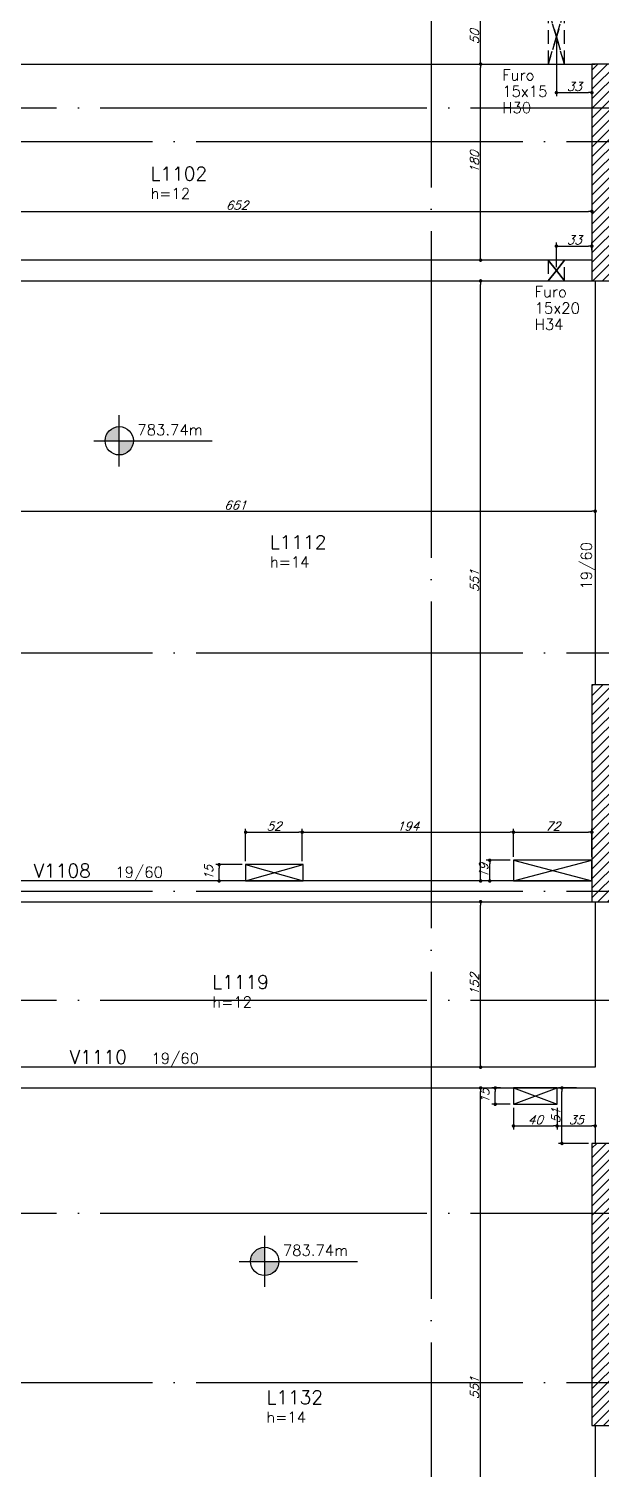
# Model space of a CAD drawing. Extents: x -4723 to 4922, y -2048 to 2452.
# Drawn here: x -1079 to -553, y 124 to 1447 of the extents above; entities that cross this region are included whole.
import ezdxf
from ezdxf.enums import TextEntityAlignment as Align

# ---------------------------------------------------------------- set-up
doc = ezdxf.new("R2010")
doc.units = 0
doc.header["$LTSCALE"] = 50
doc.header["$MEASUREMENT"] = 0
doc.linetypes.add('EIXO', pattern=[6.8, 6, -0.4, 0, -0.4])
doc.linetypes.add('HIDDEN', pattern=[0.375, 0.25, -0.125])
doc.layers.get('0').update_dxf_attribs({"linetype": 'CONTINUOUS'})
doc.layers.get('DEFPOINTS').update_dxf_attribs({"linetype": 'CONTINUOUS'})
for name, color, linetype in [('F-COTAS', 106, 'CONTINUOUS'), ('F-COTAS-FUROS', 50, 'CONTINUOUS'), ('F-EIXO', 12, 'EIXO'), ('F-FURO-PAREDE', 2, 'HIDDEN'), ('F-FURO-PAREDE-TEXTOS', 2, 'CONTINUOUS'), ('F-LAJES-DIM', 2, 'CONTINUOUS'), ('F-LAJES-NOME', 4, 'CONTINUOUS'), ('F-NÍVEL-PLANTA', 2, 'CONTINUOUS'), ('F-PILARES-HACH', 174, 'CONTINUOUS'), ('F-PILARES-S', 170, 'CONTINUOUS'), ('F-TEXTO', 6, 'CONTINUOUS'), ('F-VIGAS', 3, 'CONTINUOUS'), ('F-VIGAS-DIM', 2, 'CONTINUOUS'), ('F-VIGAS-NOME', 4, 'CONTINUOUS'), ('F-VÃO', 1, 'CONTINUOUS')]:
    doc.layers.add(name, color=color, linetype=linetype)
doc.styles.add('CP-TEXT-INCL', font='simplex.shx', dxfattribs={"oblique": 20})
doc.styles.add('MCP', font='simplex.shx')
doc.styles.add('ROMANS', font='simplex.shx')
doc.dimstyles.new('CP-COTAS-50', dxfattribs={"dimscale": 0.64, "dimtxt": 12.5, "dimasz": 5, "dimexe": 5, "dimexo": 5, "dimgap": 2.5, "dimtad": 1, "dimdec": 1, "dimdsep": 46, "dimtxsty": 'CP-TEXT-INCL', "dimblk1": 'DOT', "dimblk2": 'DOT', "dimsah": 1, "dimcen": 9, "dimclrd": 256, "dimclre": 256, "dimclrt": 256, "dimadec": 0, "dimazin": 0, "dimtfac": 1, "dimtdec": 1, "dimtmove": 2, "dimatfit": 3, "dimldrblk": 'DOT', "dimfxl": 0, "dimtolj": 1, "dimarcsym": 0})

# ---------------------------------------------------------------- blocks, each defined once
blk = doc.blocks.new('Nível - Planta')
at = {"layer": 'F-NÍVEL-PLANTA'}
h = blk.add_hatch(color=71, dxfattribs=at)
h.paths.add_polyline_path([(0, 0), (0, 0.26, 0.414214), (-0.26, 0)])
h.paths.add_polyline_path([(0.26, 0), (0, 0), (0, -0.26, 0.414214)])
for p, q in [((0, -0.469), (0, 0.469)), ((-0.469, 0), (1.704, 0))]:
    blk.add_line(p, q, dxfattribs=at)
blk.add_circle((0, 0), 0.26, dxfattribs=at)
at = {"layer": 'F-TEXTO', "color": 3, "style": 'MCP'}
blk.add_attdef('NÍVEL', (0.333, 0.102), '', height=0.2, dxfattribs=at)
blk = doc.blocks.new('_DOT')
at = {"color": 0, "linetype": 'ByBlock'}
blk.add_line((-0.5, 0), (-1, 0), dxfattribs=at)
at = {"color": 0, "linetype": 'ByBlock', "const_width": 0.5}
blk.add_lwpolyline([(-0.25, 0, 1), (0.25, 0, 1)], format="xyb", close=True, dxfattribs=at)
blk = doc.blocks.new('*D37')
at = {"layer": 'DEFPOINTS', "color": 0, "linetype": 'Continuous', "transparency": 16777216}
for p in [(-664.2, 474.5), (-664.2, 474.5), (-664.2, -76.5)]:
    blk.add_point(p, dxfattribs=at)
at = {"layer": 'F-COTAS', "linetype": 'Continuous', "lineweight": -2, "transparency": 16777216}
blk.add_line((-664.2, -73.3), (-664.2, 471.3), dxfattribs=at)
at = {"layer": 'F-COTAS', "linetype": 'Continuous', "lineweight": -2, "transparency": 16777216, "xscale": 3.2, "yscale": 3.2, "zscale": 3.2}
for p, rotation in [((-664.2, 474.5), 90), ((-664.2, -76.5), 270)]:
    blk.add_blockref('_DOT', p, dxfattribs=dict(at, rotation=rotation))
at = {"layer": 'F-COTAS', "linetype": 'Continuous', "transparency": 16777216, "insert": (-669.8, 199), "char_height": 8, "attachment_point": 5, "rotation": 90, "style": 'CP-TEXT-INCL'}
blk.add_mtext('\\A1;551', dxfattribs=at)
blk = doc.blocks.new('*D38')
at = {"layer": 'DEFPOINTS', "color": 0, "linetype": 'Continuous', "transparency": 16777216}
for p in [(-664.2, 645.5), (-664.2, 645.5), (-664.2, 493.5)]:
    blk.add_point(p, dxfattribs=at)
at = {"layer": 'F-COTAS', "linetype": 'Continuous', "lineweight": -2, "transparency": 16777216}
blk.add_line((-664.2, 496.7), (-664.2, 642.3), dxfattribs=at)
at = {"layer": 'F-COTAS', "linetype": 'Continuous', "lineweight": -2, "transparency": 16777216, "xscale": 3.2, "yscale": 3.2, "zscale": 3.2}
for p, rotation in [((-664.2, 645.5), 90), ((-664.2, 493.5), 270)]:
    blk.add_blockref('_DOT', p, dxfattribs=dict(at, rotation=rotation))
at = {"layer": 'F-COTAS', "linetype": 'Continuous', "transparency": 16777216, "insert": (-669.8, 569.5), "char_height": 8, "attachment_point": 5, "rotation": 90, "style": 'CP-TEXT-INCL'}
blk.add_mtext('\\A1;152', dxfattribs=at)
blk = doc.blocks.new('*D39')
at = {"layer": 'DEFPOINTS', "color": 0, "linetype": 'Continuous', "transparency": 16777216}
for p in [(-664.2, 1215.5), (-664.2, 1215.5), (-664.2, 664.5)]:
    blk.add_point(p, dxfattribs=at)
at = {"layer": 'F-COTAS', "linetype": 'Continuous', "lineweight": -2, "transparency": 16777216}
blk.add_line((-664.2, 667.7), (-664.2, 1212.3), dxfattribs=at)
at = {"layer": 'F-COTAS', "linetype": 'Continuous', "lineweight": -2, "transparency": 16777216, "xscale": 3.2, "yscale": 3.2, "zscale": 3.2}
for p, rotation in [((-664.2, 1215.5), 90), ((-664.2, 664.5), 270)]:
    blk.add_blockref('_DOT', p, dxfattribs=dict(at, rotation=rotation))
at = {"layer": 'F-COTAS', "linetype": 'Continuous', "transparency": 16777216, "insert": (-669.8, 940), "char_height": 8, "attachment_point": 5, "rotation": 90, "style": 'CP-TEXT-INCL'}
blk.add_mtext('\\A1;551', dxfattribs=at)
blk = doc.blocks.new('*D40')
at = {"layer": 'DEFPOINTS', "color": 0, "linetype": 'Continuous', "transparency": 16777216}
for p in [(-664.2, 1414.5), (-664.2, 1414.5), (-664.2, 1234.5)]:
    blk.add_point(p, dxfattribs=at)
at = {"layer": 'F-COTAS', "linetype": 'Continuous', "lineweight": -2, "transparency": 16777216}
blk.add_line((-664.2, 1237.7), (-664.2, 1411.3), dxfattribs=at)
at = {"layer": 'F-COTAS', "linetype": 'Continuous', "lineweight": -2, "transparency": 16777216, "xscale": 3.2, "yscale": 3.2, "zscale": 3.2}
for p, rotation in [((-664.2, 1414.5), 90), ((-664.2, 1234.5), 270)]:
    blk.add_blockref('_DOT', p, dxfattribs=dict(at, rotation=rotation))
at = {"layer": 'F-COTAS', "linetype": 'Continuous', "transparency": 16777216, "insert": (-669.8, 1324.5), "char_height": 8, "attachment_point": 5, "rotation": 90, "style": 'CP-TEXT-INCL'}
blk.add_mtext('\\A1;180', dxfattribs=at)
blk = doc.blocks.new('*D41')
at = {"layer": 'DEFPOINTS', "color": 0, "linetype": 'Continuous', "transparency": 16777216}
for p in [(-664.2, 1464.5), (-664.2, 1464.5), (-664.2, 1414.5)]:
    blk.add_point(p, dxfattribs=at)
at = {"layer": 'F-COTAS', "linetype": 'Continuous', "lineweight": -2, "transparency": 16777216}
blk.add_line((-664.2, 1417.7), (-664.2, 1461.3), dxfattribs=at)
at = {"layer": 'F-COTAS', "linetype": 'Continuous', "lineweight": -2, "transparency": 16777216, "xscale": 3.2, "yscale": 3.2, "zscale": 3.2}
for p, rotation in [((-664.2, 1464.5), 90), ((-664.2, 1414.5), 270)]:
    blk.add_blockref('_DOT', p, dxfattribs=dict(at, rotation=rotation))
at = {"layer": 'F-COTAS', "linetype": 'Continuous', "transparency": 16777216, "insert": (-669.8, 1439.5), "char_height": 8, "attachment_point": 5, "rotation": 90, "style": 'CP-TEXT-INCL'}
blk.add_mtext('\\A1;50', dxfattribs=at)
blk = doc.blocks.new('*D82')
at = {"layer": 'DEFPOINTS', "color": 0, "linetype": 'Continuous', "transparency": 16777216}
for p in [(-1220, 1004), (-559, 1004), (-559, 1004)]:
    blk.add_point(p, dxfattribs=at)
at = {"layer": 'F-COTAS', "linetype": 'Continuous', "lineweight": -2, "transparency": 16777216}
blk.add_line((-1216.8, 1004), (-562.2, 1004), dxfattribs=at)
at = {"layer": 'F-COTAS', "linetype": 'Continuous', "lineweight": -2, "transparency": 16777216, "xscale": 3.2, "yscale": 3.2, "zscale": 3.2, "rotation": 180}
blk.add_blockref('_DOT', (-1220, 1004), dxfattribs=at)
at = {"layer": 'F-COTAS', "linetype": 'Continuous', "lineweight": -2, "transparency": 16777216, "xscale": 3.2, "yscale": 3.2, "zscale": 3.2}
blk.add_blockref('_DOT', (-559, 1004), dxfattribs=at)
at = {"layer": 'F-COTAS', "linetype": 'Continuous', "transparency": 16777216, "insert": (-889.5, 1009.6), "char_height": 8, "attachment_point": 5, "style": 'CP-TEXT-INCL'}
blk.add_mtext('\\A1;661', dxfattribs=at)
blk = doc.blocks.new('*D90')
at = {"layer": 'DEFPOINTS', "color": 0, "linetype": 'Continuous', "transparency": 16777216}
for p in [(-1214, 1279.3), (-562, 1279.3), (-562, 1279.3)]:
    blk.add_point(p, dxfattribs=at)
at = {"layer": 'F-COTAS', "linetype": 'Continuous', "lineweight": -2, "transparency": 16777216}
blk.add_line((-1210.8, 1279.3), (-565.2, 1279.3), dxfattribs=at)
at = {"layer": 'F-COTAS', "linetype": 'Continuous', "lineweight": -2, "transparency": 16777216, "xscale": 3.2, "yscale": 3.2, "zscale": 3.2, "rotation": 180}
blk.add_blockref('_DOT', (-1214, 1279.3), dxfattribs=at)
at = {"layer": 'F-COTAS', "linetype": 'Continuous', "lineweight": -2, "transparency": 16777216, "xscale": 3.2, "yscale": 3.2, "zscale": 3.2}
blk.add_blockref('_DOT', (-562, 1279.3), dxfattribs=at)
at = {"layer": 'F-COTAS', "linetype": 'Continuous', "transparency": 16777216, "insert": (-888, 1284.9), "char_height": 8, "attachment_point": 5, "style": 'CP-TEXT-INCL'}
blk.add_mtext('\\A1;652', dxfattribs=at)
blk = doc.blocks.new('*D147')
at = {"layer": 'DEFPOINTS', "color": 0, "linetype": 'Continuous', "transparency": 16777216}
for p in [(-589.5, 474.5), (-573, 474.5), (-562, 423.5)]:
    blk.add_point(p, dxfattribs=at)
at = {"layer": 'F-COTAS', "linetype": 'Continuous', "lineweight": -2, "transparency": 16777216}
for p, q in [((-576.2, 474.5), (-592.7, 474.5)), ((-589.5, 426.7), (-589.5, 471.3)), ((-565.2, 423.5), (-592.7, 423.5))]:
    blk.add_line(p, q, dxfattribs=at)
at = {"layer": 'F-COTAS', "linetype": 'Continuous', "lineweight": -2, "transparency": 16777216, "xscale": 3.2, "yscale": 3.2, "zscale": 3.2}
for p, rotation in [((-589.5, 474.5), 90), ((-589.5, 423.5), 270)]:
    blk.add_blockref('_DOT', p, dxfattribs=dict(at, rotation=rotation))
at = {"layer": 'F-COTAS', "linetype": 'Continuous', "transparency": 16777216, "insert": (-595.1, 449), "char_height": 8, "attachment_point": 5, "rotation": 90, "style": 'CP-TEXT-INCL'}
blk.add_mtext('\\A1;51', dxfattribs=at)
blk = doc.blocks.new('*U152')
at = {"layer": 'F-EIXO'}
blk.add_line((0, 0), (7197, 0), dxfattribs=at)
at = {"layer": 'F-TEXTO', "style": 'ROMANS'}
blk.add_attdef('EIXO', text='', height=17.5, dxfattribs=at).set_placement((-28.2072, 0), align=Align.MIDDLE_CENTER)
blk = doc.blocks.new('*U151')
at = {"layer": 'F-EIXO'}
blk.add_line((0, 0), (7285, 0), dxfattribs=at)
at = {"layer": 'F-TEXTO', "style": 'ROMANS'}
blk.add_attdef('EIXO', text='', height=17.5, dxfattribs=at).set_placement((-28.2072, 0), align=Align.MIDDLE_CENTER)
blk = doc.blocks.new('*U155')
at = {"layer": 'F-EIXO'}
blk.add_line((0, 0), (7197, 0), dxfattribs=at)
at = {"layer": 'F-TEXTO', "style": 'ROMANS'}
blk.add_attdef('EIXO', text='', height=17.5, dxfattribs=at).set_placement((-28.2072, 0), align=Align.MIDDLE_CENTER)
blk = doc.blocks.new('*U156')
at = {"layer": 'F-EIXO'}
blk.add_line((0, 0), (7197, 0), dxfattribs=at)
at = {"layer": 'F-TEXTO', "style": 'ROMANS'}
blk.add_attdef('EIXO', text='', height=17.5, dxfattribs=at).set_placement((-28.2072, 0), align=Align.MIDDLE_CENTER)
blk = doc.blocks.new('*U157')
at = {"layer": 'F-EIXO'}
blk.add_line((0, 0), (7285, 0), dxfattribs=at)
at = {"layer": 'F-TEXTO', "style": 'ROMANS'}
blk.add_attdef('EIXO', text='', height=17.5, dxfattribs=at).set_placement((-28.2072, 0), align=Align.MIDDLE_CENTER)
blk = doc.blocks.new('*U160')
at = {"layer": 'F-EIXO'}
blk.add_line((0, 0), (0, -2755), dxfattribs=at)
at = {"layer": 'F-TEXTO', "style": 'ROMANS'}
blk.add_attdef('EIXO', text='', height=17.5, rotation=360, dxfattribs=at).set_placement((0, 28.2072), align=Align.MIDDLE_CENTER)
blk = doc.blocks.new('*U174')
at = {"layer": 'F-EIXO'}
blk.add_line((0, 0), (7285, 0), dxfattribs=at)
at = {"layer": 'F-TEXTO', "style": 'ROMANS'}
blk.add_attdef('EIXO', text='', height=17.5, dxfattribs=at).set_placement((-28.2072, 0), align=Align.MIDDLE_CENTER)
blk = doc.blocks.new('*U181')
at = {"layer": 'F-EIXO'}
blk.add_line((0, 0), (7197, 0), dxfattribs=at)
at = {"layer": 'F-TEXTO', "style": 'ROMANS'}
blk.add_attdef('EIXO', text='', height=17.5, dxfattribs=at).set_placement((-28.2072, 0), align=Align.MIDDLE_CENTER)
blk = doc.blocks.new('*U340')
at = {"layer": 'F-VÃO'}
for p, q in [((0, 0), (72, 19)), ((0, 19), (72, 0))]:
    blk.add_line(p, q, dxfattribs=at)
at = {"layer": 'F-VÃO', "color": 3}
blk.add_lwpolyline([(0, 0), (72, 0), (72, 19), (0, 19)], close=True, dxfattribs=at)
blk = doc.blocks.new('*U334')
at = {"layer": 'F-VÃO'}
for p, q in [((0, 0), (53, 15)), ((0, 15), (53, 0))]:
    blk.add_line(p, q, dxfattribs=at)
at = {"layer": 'F-VÃO', "color": 3}
blk.add_lwpolyline([(0, 0), (53, 0), (53, 15), (0, 15)], close=True, dxfattribs=at)
blk = doc.blocks.new('*U313')
at = {"layer": 'F-VÃO'}
for p, q in [((0, 0), (40, 15)), ((0, 15), (40, 0))]:
    blk.add_line(p, q, dxfattribs=at)
at = {"layer": 'F-VÃO', "color": 3}
blk.add_lwpolyline([(0, 0), (40, 0), (40, 15), (0, 15)], close=True, dxfattribs=at)
blk = doc.blocks.new('*D394')
at = {"layer": 'DEFPOINTS', "color": 0, "linetype": 'Continuous', "transparency": 16777216}
for p in [(-634, 459.5), (-594, 459.5), (-594, 439.6)]:
    blk.add_point(p, dxfattribs=at)
at = {"layer": 'F-COTAS-FUROS', "linetype": 'Continuous', "lineweight": -2, "transparency": 16777216}
for p, q in [((-634, 456.3), (-634, 436.4)), ((-594, 456.3), (-594, 436.4)), ((-630.8, 439.6), (-597.2, 439.6))]:
    blk.add_line(p, q, dxfattribs=at)
at = {"layer": 'F-COTAS-FUROS', "linetype": 'Continuous', "lineweight": -2, "transparency": 16777216, "xscale": 3.2, "yscale": 3.2, "zscale": 3.2, "rotation": 180}
blk.add_blockref('_DOT', (-634, 439.6), dxfattribs=at)
at = {"layer": 'F-COTAS-FUROS', "linetype": 'Continuous', "lineweight": -2, "transparency": 16777216, "xscale": 3.2, "yscale": 3.2, "zscale": 3.2}
blk.add_blockref('_DOT', (-594, 439.6), dxfattribs=at)
at = {"layer": 'F-COTAS-FUROS', "linetype": 'Continuous', "transparency": 16777216, "insert": (-614, 445.2), "char_height": 8, "attachment_point": 5, "style": 'CP-TEXT-INCL'}
blk.add_mtext('\\A1;40', dxfattribs=at)
blk = doc.blocks.new('*D395')
at = {"layer": 'DEFPOINTS', "color": 0, "linetype": 'Continuous', "transparency": 16777216}
for p in [(-594, 459.5), (-559, 459.5), (-559, 439.6)]:
    blk.add_point(p, dxfattribs=at)
at = {"layer": 'F-COTAS-FUROS', "linetype": 'Continuous', "lineweight": -2, "transparency": 16777216}
for p, q in [((-594, 456.3), (-594, 436.4)), ((-559, 456.3), (-559, 436.4)), ((-590.8, 439.6), (-562.2, 439.6))]:
    blk.add_line(p, q, dxfattribs=at)
at = {"layer": 'F-COTAS-FUROS', "linetype": 'Continuous', "lineweight": -2, "transparency": 16777216, "xscale": 3.2, "yscale": 3.2, "zscale": 3.2, "rotation": 180}
blk.add_blockref('_DOT', (-594, 439.6), dxfattribs=at)
at = {"layer": 'F-COTAS-FUROS', "linetype": 'Continuous', "lineweight": -2, "transparency": 16777216, "xscale": 3.2, "yscale": 3.2, "zscale": 3.2}
blk.add_blockref('_DOT', (-559, 439.6), dxfattribs=at)
at = {"layer": 'F-COTAS-FUROS', "linetype": 'Continuous', "transparency": 16777216, "insert": (-576.5, 445.2), "char_height": 8, "attachment_point": 5, "style": 'CP-TEXT-INCL'}
blk.add_mtext('\\A1;35', dxfattribs=at)
blk = doc.blocks.new('*D396')
at = {"layer": 'DEFPOINTS', "color": 0, "linetype": 'Continuous', "transparency": 16777216}
for p in [(-650.8, 474.5), (-642.7, 474.5), (-634, 459.5)]:
    blk.add_point(p, dxfattribs=at)
at = {"layer": 'F-COTAS-FUROS', "linetype": 'Continuous', "lineweight": -2, "transparency": 16777216}
for p, q in [((-645.9, 474.5), (-654, 474.5)), ((-650.8, 462.7), (-650.8, 471.3)), ((-637.2, 459.5), (-654, 459.5))]:
    blk.add_line(p, q, dxfattribs=at)
at = {"layer": 'F-COTAS-FUROS', "linetype": 'Continuous', "lineweight": -2, "transparency": 16777216, "xscale": 3.2, "yscale": 3.2, "zscale": 3.2}
for p, rotation in [((-650.8, 474.5), 90), ((-650.8, 459.5), 270)]:
    blk.add_blockref('_DOT', p, dxfattribs=dict(at, rotation=rotation))
at = {"layer": 'F-COTAS-FUROS', "linetype": 'Continuous', "transparency": 16777216, "insert": (-660.4, 467), "char_height": 8, "attachment_point": 5, "rotation": 90, "style": 'CP-TEXT-INCL'}
blk.add_mtext('\\A1;15', dxfattribs=at)
blk = doc.blocks.new('*D467')
at = {"layer": 'DEFPOINTS', "color": 0, "linetype": 'Continuous', "transparency": 16777216}
for p in [(-655.8, 683.5), (-634, 683.5), (-634, 664.5)]:
    blk.add_point(p, dxfattribs=at)
at = {"layer": 'F-COTAS-FUROS', "linetype": 'Continuous', "lineweight": -2, "transparency": 16777216}
for p, q in [((-637.2, 683.5), (-659, 683.5)), ((-655.8, 667.7), (-655.8, 680.3)), ((-637.2, 664.5), (-659, 664.5))]:
    blk.add_line(p, q, dxfattribs=at)
at = {"layer": 'F-COTAS-FUROS', "linetype": 'Continuous', "lineweight": -2, "transparency": 16777216, "xscale": 3.2, "yscale": 3.2, "zscale": 3.2}
for p, rotation in [((-655.8, 683.5), 90), ((-655.8, 664.5), 270)]:
    blk.add_blockref('_DOT', p, dxfattribs=dict(at, rotation=rotation))
at = {"layer": 'F-COTAS-FUROS', "linetype": 'Continuous', "transparency": 16777216, "insert": (-661.4, 674), "char_height": 8, "attachment_point": 5, "rotation": 90, "style": 'CP-TEXT-INCL'}
blk.add_mtext('\\A1;19', dxfattribs=at)
blk = doc.blocks.new('*D468')
at = {"layer": 'DEFPOINTS', "color": 0, "linetype": 'Continuous', "transparency": 16777216}
for p in [(-562, 709.3), (-634, 683.5), (-562, 683.5)]:
    blk.add_point(p, dxfattribs=at)
at = {"layer": 'F-COTAS-FUROS', "linetype": 'Continuous', "lineweight": -2, "transparency": 16777216}
for p, q in [((-634, 686.7), (-634, 712.5)), ((-630.8, 709.3), (-565.2, 709.3)), ((-562, 686.7), (-562, 712.5))]:
    blk.add_line(p, q, dxfattribs=at)
at = {"layer": 'F-COTAS-FUROS', "linetype": 'Continuous', "lineweight": -2, "transparency": 16777216, "xscale": 3.2, "yscale": 3.2, "zscale": 3.2, "rotation": 180}
blk.add_blockref('_DOT', (-634, 709.3), dxfattribs=at)
at = {"layer": 'F-COTAS-FUROS', "linetype": 'Continuous', "lineweight": -2, "transparency": 16777216, "xscale": 3.2, "yscale": 3.2, "zscale": 3.2}
blk.add_blockref('_DOT', (-562, 709.3), dxfattribs=at)
at = {"layer": 'F-COTAS-FUROS', "linetype": 'Continuous', "transparency": 16777216, "insert": (-598, 714.9), "char_height": 8, "attachment_point": 5, "style": 'CP-TEXT-INCL'}
blk.add_mtext('\\A1;72', dxfattribs=at)
blk = doc.blocks.new('*D469')
at = {"layer": 'DEFPOINTS', "color": 0, "linetype": 'Continuous', "transparency": 16777216}
for p in [(-828, 709.3), (-880, 679.5), (-828, 679.5)]:
    blk.add_point(p, dxfattribs=at)
at = {"layer": 'F-COTAS-FUROS', "linetype": 'Continuous', "lineweight": -2, "transparency": 16777216}
for p, q in [((-880, 682.7), (-880, 712.5)), ((-876.8, 709.3), (-831.2, 709.3)), ((-828, 682.7), (-828, 712.5))]:
    blk.add_line(p, q, dxfattribs=at)
at = {"layer": 'F-COTAS-FUROS', "linetype": 'Continuous', "lineweight": -2, "transparency": 16777216, "xscale": 3.2, "yscale": 3.2, "zscale": 3.2, "rotation": 180}
blk.add_blockref('_DOT', (-880, 709.3), dxfattribs=at)
at = {"layer": 'F-COTAS-FUROS', "linetype": 'Continuous', "lineweight": -2, "transparency": 16777216, "xscale": 3.2, "yscale": 3.2, "zscale": 3.2}
blk.add_blockref('_DOT', (-828, 709.3), dxfattribs=at)
at = {"layer": 'F-COTAS-FUROS', "linetype": 'Continuous', "transparency": 16777216, "insert": (-854, 714.9), "char_height": 8, "attachment_point": 5, "style": 'CP-TEXT-INCL'}
blk.add_mtext('\\A1;52', dxfattribs=at)
blk = doc.blocks.new('*D470')
at = {"layer": 'DEFPOINTS', "color": 0, "linetype": 'Continuous', "transparency": 16777216}
for p in [(-634, 709.3), (-828, 679.5), (-634, 683.5)]:
    blk.add_point(p, dxfattribs=at)
at = {"layer": 'F-COTAS-FUROS', "linetype": 'Continuous', "lineweight": -2, "transparency": 16777216}
for p, q in [((-828, 682.7), (-828, 712.5)), ((-824.8, 709.3), (-637.2, 709.3)), ((-634, 686.7), (-634, 712.5))]:
    blk.add_line(p, q, dxfattribs=at)
at = {"layer": 'F-COTAS-FUROS', "linetype": 'Continuous', "lineweight": -2, "transparency": 16777216, "xscale": 3.2, "yscale": 3.2, "zscale": 3.2, "rotation": 180}
blk.add_blockref('_DOT', (-828, 709.3), dxfattribs=at)
at = {"layer": 'F-COTAS-FUROS', "linetype": 'Continuous', "lineweight": -2, "transparency": 16777216, "xscale": 3.2, "yscale": 3.2, "zscale": 3.2}
blk.add_blockref('_DOT', (-634, 709.3), dxfattribs=at)
at = {"layer": 'F-COTAS-FUROS', "linetype": 'Continuous', "transparency": 16777216, "insert": (-731, 714.9), "char_height": 8, "attachment_point": 5, "style": 'CP-TEXT-INCL'}
blk.add_mtext('\\A1;194', dxfattribs=at)
blk = doc.blocks.new('*D471')
at = {"layer": 'DEFPOINTS', "color": 0, "linetype": 'Continuous', "transparency": 16777216}
for p in [(-904.3, 679.5), (-880, 679.5), (-880, 664.5)]:
    blk.add_point(p, dxfattribs=at)
at = {"layer": 'F-COTAS-FUROS', "linetype": 'Continuous', "lineweight": -2, "transparency": 16777216}
for p, q in [((-883.2, 679.5), (-907.5, 679.5)), ((-904.3, 667.7), (-904.3, 676.3)), ((-883.2, 664.5), (-907.5, 664.5))]:
    blk.add_line(p, q, dxfattribs=at)
at = {"layer": 'F-COTAS-FUROS', "linetype": 'Continuous', "lineweight": -2, "transparency": 16777216, "xscale": 3.2, "yscale": 3.2, "zscale": 3.2}
for p, rotation in [((-904.3, 679.5), 90), ((-904.3, 664.5), 270)]:
    blk.add_blockref('_DOT', p, dxfattribs=dict(at, rotation=rotation))
at = {"layer": 'F-COTAS-FUROS', "linetype": 'Continuous', "transparency": 16777216, "insert": (-913.9, 672), "char_height": 8, "attachment_point": 5, "rotation": 90, "style": 'CP-TEXT-INCL'}
blk.add_mtext('\\A1;15', dxfattribs=at)
blk = doc.blocks.new('*D513')
at = {"layer": 'DEFPOINTS', "color": 0, "linetype": 'Continuous', "transparency": 16777216}
for p in [(-594.6, 1439.5), (-562, 1400.9), (-562, 1388.3)]:
    blk.add_point(p, dxfattribs=at)
at = {"layer": 'F-COTAS-FUROS', "linetype": 'Continuous', "lineweight": -2, "transparency": 16777216}
for p, q in [((-594.6, 1436.3), (-594.6, 1385.1)), ((-562, 1397.7), (-562, 1385.1)), ((-591.4, 1388.3), (-565.2, 1388.3))]:
    blk.add_line(p, q, dxfattribs=at)
at = {"layer": 'F-COTAS-FUROS', "linetype": 'Continuous', "lineweight": -2, "transparency": 16777216, "xscale": 3.2, "yscale": 3.2, "zscale": 3.2, "rotation": 180}
blk.add_blockref('_DOT', (-594.6, 1388.3), dxfattribs=at)
at = {"layer": 'F-COTAS-FUROS', "linetype": 'Continuous', "lineweight": -2, "transparency": 16777216, "xscale": 3.2, "yscale": 3.2, "zscale": 3.2}
blk.add_blockref('_DOT', (-562, 1388.3), dxfattribs=at)
at = {"layer": 'F-COTAS-FUROS', "linetype": 'Continuous', "transparency": 16777216, "insert": (-578.3, 1393.9), "char_height": 8, "attachment_point": 5, "style": 'CP-TEXT-INCL'}
blk.add_mtext('\\A1;33', dxfattribs=at)
blk = doc.blocks.new('*D514')
at = {"layer": 'DEFPOINTS', "color": 0, "linetype": 'Continuous', "transparency": 16777216}
for p in [(-562, 1247.4), (-562, 1240.6), (-594.6, 1225)]:
    blk.add_point(p, dxfattribs=at)
at = {"layer": 'F-COTAS-FUROS', "linetype": 'Continuous', "lineweight": -2, "transparency": 16777216}
for p, q in [((-594.6, 1228.2), (-594.6, 1250.6)), ((-591.4, 1247.4), (-565.2, 1247.4)), ((-562, 1243.8), (-562, 1250.6))]:
    blk.add_line(p, q, dxfattribs=at)
at = {"layer": 'F-COTAS-FUROS', "linetype": 'Continuous', "lineweight": -2, "transparency": 16777216, "xscale": 3.2, "yscale": 3.2, "zscale": 3.2, "rotation": 180}
blk.add_blockref('_DOT', (-594.6, 1247.4), dxfattribs=at)
at = {"layer": 'F-COTAS-FUROS', "linetype": 'Continuous', "lineweight": -2, "transparency": 16777216, "xscale": 3.2, "yscale": 3.2, "zscale": 3.2}
blk.add_blockref('_DOT', (-562, 1247.4), dxfattribs=at)
at = {"layer": 'F-COTAS-FUROS', "linetype": 'Continuous', "transparency": 16777216, "insert": (-578.3, 1253), "char_height": 8, "attachment_point": 5, "style": 'CP-TEXT-INCL'}
blk.add_mtext('\\A1;33', dxfattribs=at)

msp = doc.modelspace()

# ---------------------------------------------------------------- hatches: boundary and pattern name
at = {"layer": 'F-PILARES-HACH', "linetype": 'Continuous'}
h = msp.add_hatch(dxfattribs=at)
h.set_pattern_fill('ANSI31', color=256, scale=50, style=0)
h.paths.add_polyline_path([(-562, 1215.5), (-537, 1215.5), (-537, 1414.5), (-562, 1414.5)], flags=16)
h = msp.add_hatch(dxfattribs=at)
h.set_pattern_fill('ANSI31', color=256, scale=50, style=0)
h.paths.add_polyline_path([(-562, 645.5), (-537, 645.5), (-537, 844.5), (-562, 844.5)], flags=16)
h = msp.add_hatch(dxfattribs=at)
h.set_pattern_fill('ANSI31', color=256, scale=50, style=0)
h.paths.add_polyline_path([(-562, 164.5), (-537, 164.5), (-537, 423.5), (-562, 423.5)], flags=16)

# ---------------------------------------------------------------- linework, layer by layer
at = {"layer": 'F-FURO-PAREDE'}
for points in [[(-594.6, 1439.5), (-602.1, 1414.5), (-587.1, 1414.5), (-594.6, 1439.5), (-587.1, 1414.5), (-587.1, 1464.5), (-594.6, 1439.5), (-587.1, 1464.5), (-602.1, 1464.5), (-594.6, 1439.5), (-602.1, 1464.5), (-602.1, 1414.5), (-594.6, 1439.5)], [(-594.6, 1225), (-602.1, 1215.5), (-587.1, 1215.5), (-594.6, 1225), (-587.1, 1215.5), (-587.1, 1234.5), (-594.6, 1225), (-587.1, 1234.5), (-602.1, 1234.5), (-594.6, 1225), (-602.1, 1234.5), (-602.1, 1215.5), (-594.6, 1225)]]:
    msp.add_lwpolyline(points, dxfattribs=at)
at = {"layer": 'F-PILARES-S', "linetype": 'Continuous'}
for points in [[(-562, 1215.5), (-537, 1215.5), (-537, 1414.5), (-562, 1414.5), (-562, 1215.5)], [(-562, 645.5), (-537, 645.5), (-537, 844.5), (-562, 844.5), (-562, 645.5)], [(-562, 164.5), (-537, 164.5), (-537, 423.5), (-562, 423.5), (-562, 164.5)]]:
    msp.add_lwpolyline(points, dxfattribs=at)
at = {"layer": 'F-VIGAS'}
for points in [[(-1220, 1414.5), (-559, 1414.5)], [(-562, 1234.5), (-1214, 1234.5)], [(-1214, 1215.5), (-562, 1215.5)], [(-559, 1215.5), (-559, 844.5)], [(-562, 664.5), (-1214, 664.5)], [(-1214, 645.5), (-562, 645.5)], [(-559, 645.5), (-559, 493.5)], [(-559, 493.5), (-1214, 493.5)], [(-1214, 474.5), (-559, 474.5)], [(-559, 474.5), (-559, 423.5)], [(-559, 164.5), (-559, -76.5)]]:
    msp.add_lwpolyline(points, dxfattribs=at)

# ---------------------------------------------------------------- block references
at = {"layer": 'F-EIXO', "linetype": 'Continuous'}
for name, p in [('*U160', (-709.5, 1941.357)), ('*U157', (-3734.274, 1374.5)), ('*U156', (-3646.32, 1343.5)), ('*U155', (-3646.32, 874)), ('*U152', (-3646.32, 655)), ('*U151', (-3734.274, 555)), ('*U174', (-3734.274, 359.5)), ('*U181', (-3646.32, 204))]:
    msp.add_blockref(name, p, dxfattribs=at)
at = {"layer": 'F-NÍVEL-PLANTA', "linetype": 'Continuous', "xscale": 50, "yscale": 50, "zscale": 50}
for p in [(-996.035, 1068.655), (-862.48, 315.225)]:
    msp.add_blockref('Nível - Planta', p, dxfattribs=at).add_auto_attribs({'NÍVEL': '783.74m'})
at = {"layer": 'F-VÃO', "linetype": 'Continuous'}
for name, p in [('*U334', (-880, 664.5)), ('*U340', (-634, 664.5)), ('*U313', (-634, 459.5))]:
    msp.add_blockref(name, p, dxfattribs=at)

# ---------------------------------------------------------------- texts
at = {"layer": 'F-FURO-PAREDE-TEXTOS', "linetype": 'Continuous', "style": 'MCP'}
for s, p in [('Furo', (-644.349, 1399.5)), ('15x15', (-644.349, 1384.5)), ('H30', (-644.349, 1369.5)), ('Furo', (-614.6, 1200.5)), ('15x20', (-614.6, 1185.5)), ('H34', (-614.6, 1170.5))]:
    msp.add_text(s, height=10, dxfattribs=at).set_placement(p)
at = {"layer": 'F-LAJES-DIM', "linetype": 'Continuous', "style": 'MCP'}
for s, p in [('h=12', (-967.334, 1290.731)), ('h=14', (-857.683, 952.32)), ('h=12', (-910.596, 548.388)), ('h=14', (-860.937, 167.169))]:
    msp.add_text(s, height=10, dxfattribs=at).set_placement(p)
at = {"layer": 'F-LAJES-NOME', "linetype": 'Continuous', "style": 'MCP'}
for s, p in [('L1102', (-967.334, 1307.731)), ('L1112', (-857.683, 969.32)), ('L1119', (-910.596, 565.388)), ('L1132', (-860.937, 184.169))]:
    msp.add_text(s, height=12.5, dxfattribs=at).set_placement(p)
at = {"layer": 'F-VIGAS-DIM', "linetype": 'Continuous', "style": 'MCP'}
msp.add_text('19/60', height=10, rotation=90, dxfattribs=at).set_placement((-562.125, 932))
for p in [(-999.68, 667.625), (-966.529, 496.625)]:
    msp.add_text('19/60', height=10, dxfattribs=at).set_placement(p)
at = {"layer": 'F-VIGAS-NOME', "linetype": 'Continuous', "style": 'MCP'}
for s, p in [('V1108', (-1074.68, 667.625)), ('V1110', (-1041.529, 496.625))]:
    msp.add_text(s, height=12.5, dxfattribs=at).set_placement(p)

# ---------------------------------------------------------------- dimensions: what is measured, and where the dimension line sits
at = {"layer": 'F-COTAS', "linetype": 'Continuous'}
for base, p1, p2, angle, picture, middle in [((-664.217, 1464.5), (-664.217, 1414.5), (-664.217, 1464.5), 270, '*D41', (-669.817, 1439.5)), ((-664.217, 1414.5), (-664.217, 1234.5), (-664.217, 1414.5), 270, '*D40', (-669.817, 1324.5)), ((-562, 1279.344), (-1214, 1279.344), (-562, 1279.344), 180, '*D90', (-888, 1284.944)), ((-664.217, 1215.5), (-664.217, 664.5), (-664.217, 1215.5), 270, '*D39', (-669.817, 940)), ((-559, 1003.976), (-1220, 1003.976), (-559, 1003.976), 180, '*D82', (-889.5, 1009.576)), ((-664.217, 645.5), (-664.217, 493.5), (-664.217, 645.5), 270, '*D38', (-669.817, 569.5)), ((-664.217, 474.5), (-664.217, -76.5), (-664.217, 474.5), 270, '*D37', (-669.817, 199)), ((-589.505, 474.5), (-562, 423.5), (-573.002, 474.5), 90, '*D147', (-595.105, 449))]:
    dim = msp.add_linear_dim(base=base, p1=p1, p2=p2, angle=angle, dimstyle='CP-COTAS-50', dxfattribs=at)
    dim.commit()
    dim.dimension.update_dxf_attribs({"geometry": picture, "text_midpoint": middle})
at = {"layer": 'F-COTAS-FUROS', "linetype": 'Continuous'}
for base, p1, p2, picture, middle in [((-562, 1388.338), (-594.6, 1439.5), (-562, 1400.93), '*D513', (-578.3, 1393.938)), ((-562, 1247.411), (-594.6, 1225), (-562, 1240.645), '*D514', (-578.3, 1253.011)), ((-828, 709.318), (-880, 679.5), (-828, 679.5), '*D469', (-854, 714.918)), ((-634, 709.318), (-828, 679.5), (-634, 683.5), '*D470', (-731, 714.918)), ((-562, 709.318), (-634, 683.5), (-562, 683.5), '*D468', (-598, 714.918)), ((-594, 439.641), (-634, 459.5), (-594, 459.5), '*D394', (-614, 445.241)), ((-559, 439.641), (-594, 459.5), (-559, 459.5), '*D395', (-576.5, 445.241))]:
    dim = msp.add_linear_dim(base=base, p1=p1, p2=p2, dimstyle='CP-COTAS-50', override={"dimdec": 0, "dimfxl": 7.5}, dxfattribs=at)
    dim.commit()
    dim.dimension.update_dxf_attribs({"geometry": picture, "text_midpoint": middle})
for base, p1, p2, picture, middle in [((-904.319, 679.5), (-880, 664.5), (-880, 679.5), '*D471', (-913.919, 672)), ((-655.815, 683.5), (-634, 664.5), (-634, 683.5), '*D467', (-661.415, 674)), ((-650.837, 474.5), (-634, 459.5), (-642.677, 474.5), '*D396', (-660.437, 467))]:
    dim = msp.add_linear_dim(base=base, p1=p1, p2=p2, angle=90, dimstyle='CP-COTAS-50', override={"dimdec": 0, "dimfxl": 7.5}, dxfattribs=at)
    dim.commit()
    dim.dimension.update_dxf_attribs({"geometry": picture, "text_midpoint": middle})

doc.saveas('drawing.dxf')
